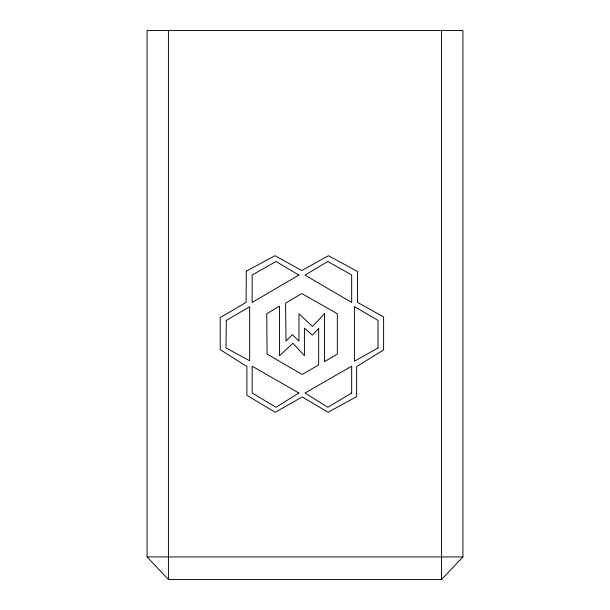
<?xml version="1.0" encoding="UTF-8"?>
<svg xmlns="http://www.w3.org/2000/svg" width="610" height="610" viewBox="0 0 610 610"><rect width="100%" height="100%" fill="white"/><g stroke="black" fill="none" stroke-linecap="round" stroke-linejoin="round"><path stroke-width="0.91" d="M441.564 579.5L462.929 556.938L462.929 30.5L147.071 30.5L147.071 556.938L168.436 579.5L441.564 579.5L441.564 30.5M147.071 556.938L462.929 556.938M168.436 30.5L168.436 579.5M246.31 271.183L246.082 302.4L220.233 317.566L220.233 349.652L246.898 366.572L246.898 395.356L275.186 412.261L302.316 396.935L328.035 412.261L356.659 396.614L356.659 366.572L383.598 349.98L383.598 316.948L357.551 302.415L357.551 271.519L328.523 255.704L301.759 270.55L274.973 255.704L246.31 271.183M226.31 320.41L226.02 347.959L249.673 360.777L249.673 306.685L226.31 320.41M324.482 313.746L312.48 326.48L298.969 313.746L298.969 341.089L292.32 334.615L286.006 341.089L285.587 303.109L301.79 293.54L337.338 313.746L337.338 354.082L324.482 361.661L324.482 313.746M318.687 328.546L312.366 335.134L304.421 328.157L304.421 355.699L292.937 343.293L279.525 355.699L279.525 306.174L266.73 313.731L267.081 354.082L302.118 374.494L318.687 364.925L318.687 328.546M298.854 393.015L276.017 407.289L252.166 393.015L252.166 366.191L298.854 393.015M351.665 393.015L327.814 407.289L304.992 393.015L351.665 366.191L351.665 393.015M327.814 261.507L304.992 275.125L351.665 302.438L351.665 274.988L327.814 261.507M298.854 275.125L252.166 302.438L252.166 274.988L276.017 261.507L298.854 275.125M378.025 347.959L354.402 361.219L354.402 306.571L378.025 320.41L378.025 347.959"/></g></svg>
